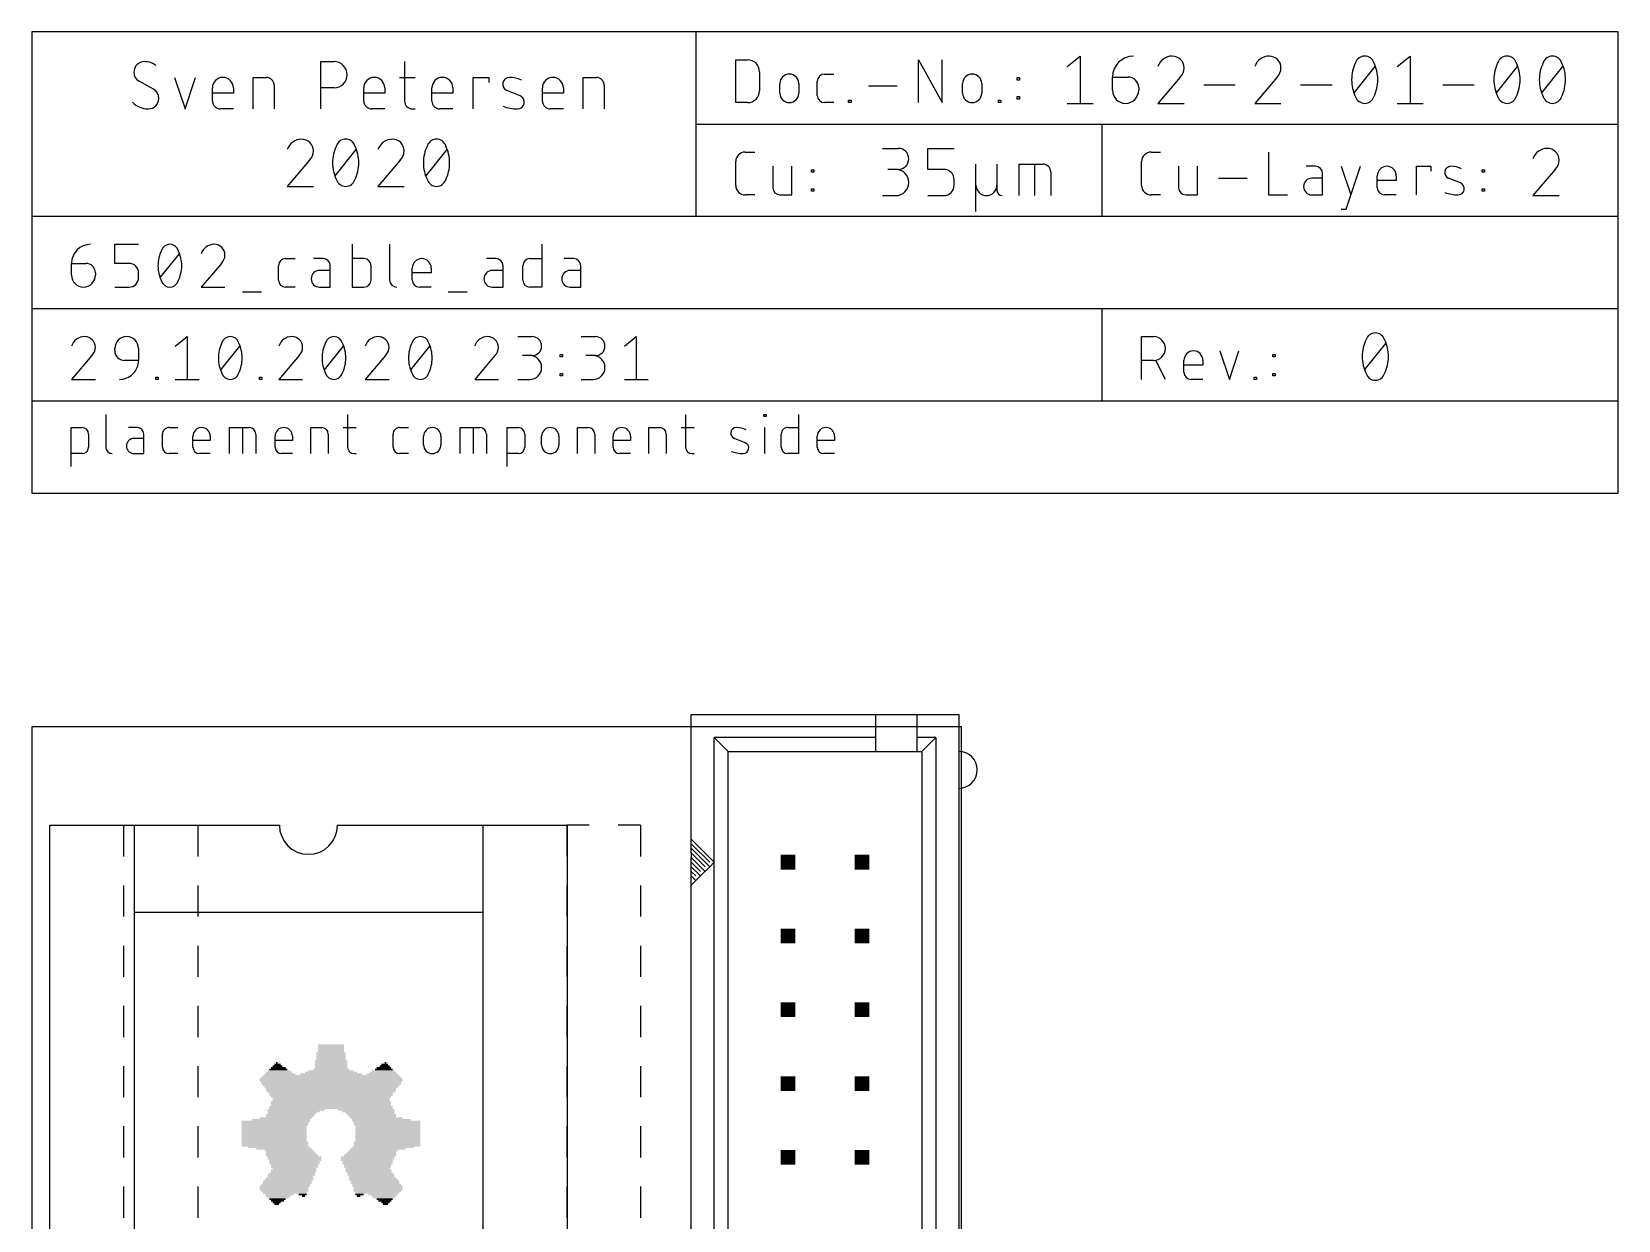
# Model space of a CAD drawing. Extents: x 0 to 54.6, y 0 to 81.9.
# Drawn here: x 0 to 54.6, y 41 to 81.9 of the extents above; entities that cross this region are included whole.
import ezdxf

# ---------------------------------------------------------------- set-up
doc = ezdxf.new("R2010")
doc.units = 0
for name, color, linetype in [('20', 30, 'CONTINUOUS'), ('21', 253, 'CONTINUOUS'), ('48', 213, 'CONTINUOUS')]:
    doc.layers.add(name, color=color, linetype=linetype)

# ---------------------------------------------------------------- blocks, each defined once
blk = doc.blocks.new('RECT')
blk.add_solid([(-0.5, -0.5), (0.5, -0.5), (-0.5, 0.5), (0.5, 0.5)])

msp = doc.modelspace()

# ---------------------------------------------------------------- linework, layer by layer
at = {"layer": '20'}
for p, q in [((0, 58), (0, 0)), ((32, 58), (0, 58)), ((32, 0), (32, 58))]:
    msp.add_line(p, q, dxfattribs=at)
at = {"layer": '21'}
for p, q in [((1.3589, 66.9502), (1.3589, 68.2964)), ((1.3589, 68.2964), (1.7328, 68.2964)), ((2.5485, 68.7451), (2.5485, 67.6233)), ((3.632, 68.2964), (3.3329, 68.2964)), ((4.725, 68.2964), (5.0241, 68.2964)), ((6.813, 67.3989), (6.813, 68.2964)), ((6.813, 68.2964), (7.4861, 68.2964)), ((7.2617, 67.3989), (7.2617, 68.2964)), ((9.609, 67.3989), (9.609, 68.2964)), ((9.609, 68.2964), (9.983, 68.2964)), ((10.7198, 68.2964), (11.1685, 68.2964)), ((10.8694, 68.7451), (10.8694, 67.6233)), ((12.6643, 68.2964), (12.9635, 68.2964)), ((14.7524, 67.3989), (14.7524, 68.2964)), ((14.7524, 68.2964), (15.4255, 68.2964)), ((15.2011, 67.3989), (15.2011, 68.2964)), ((16.3706, 66.9502), (16.3706, 68.2964)), ((16.3706, 68.2964), (16.7446, 68.2964)), ((18.7804, 67.3989), (18.7804, 68.2964)), ((18.7804, 68.2964), (19.1543, 68.2964)), ((21.2443, 67.3989), (21.2443, 68.2964)), ((21.2443, 68.2964), (21.6182, 68.2964)), ((22.355, 68.2964), (22.8038, 68.2964)), ((22.5046, 68.7451), (22.5046, 67.6233)), ((25.2019, 68.6703), (25.2019, 68.7451)), ((25.2019, 68.7451), (25.2767, 68.7451)), ((25.2767, 68.6703), (25.2019, 68.6703)), ((25.2393, 67.3989), (25.2393, 68.2964)), ((25.2767, 68.7451), (25.2767, 68.6703)), ((26.0229, 68.2964), (26.3968, 68.2964)), ((26.3968, 68.7451), (26.3968, 67.3989)), ((1.9572, 68.072), (1.9572, 67.6233)), ((3.8564, 67.9224), (3.5199, 67.9224)), ((3.8564, 67.3989), (3.8564, 68.072)), ((4.5006, 67.6233), (4.5006, 68.072)), ((5.5481, 67.6233), (5.5481, 67.9972)), ((6.1464, 67.8476), (5.5481, 67.8476)), ((6.1464, 67.9972), (6.1464, 67.8476)), ((7.7105, 68.072), (7.7105, 67.3989)), ((8.3771, 67.6233), (8.3771, 67.9972)), ((8.9754, 67.8476), (8.3771, 67.8476)), ((8.9754, 67.9972), (8.9754, 67.8476)), ((10.2074, 68.072), (10.2074, 67.3989)), ((12.44, 67.6233), (12.44, 68.072)), ((13.4875, 67.6981), (13.4875, 67.9972)), ((14.0858, 67.9972), (14.0858, 67.6981)), ((15.6498, 68.072), (15.6498, 67.3989)), ((16.969, 68.072), (16.969, 67.6233)), ((17.5484, 67.6981), (17.5484, 67.9972)), ((18.1467, 67.9972), (18.1467, 67.6981)), ((19.3787, 68.072), (19.3787, 67.3989)), ((20.0123, 67.6233), (20.0123, 67.9972)), ((20.6106, 67.8476), (20.0123, 67.8476)), ((20.6106, 67.9972), (20.6106, 67.8476)), ((21.8426, 68.072), (21.8426, 67.3989)), ((24.5594, 67.7728), (24.1854, 67.9224)), ((25.7985, 67.6233), (25.7985, 68.072)), ((27.0391, 67.6233), (27.0391, 67.9972)), ((27.6374, 67.8476), (27.0391, 67.8476)), ((27.6374, 67.9972), (27.6374, 67.8476)), ((1.7328, 67.3989), (1.3589, 67.3989)), ((3.5199, 67.3989), (3.8564, 67.3989)), ((5.0241, 67.3989), (4.725, 67.3989)), ((6.1464, 67.3989), (5.7725, 67.3989)), ((8.9754, 67.3989), (8.6014, 67.3989)), ((11.0937, 67.3989), (11.1685, 67.3989)), ((12.9635, 67.3989), (12.6643, 67.3989)), ((16.7446, 67.3989), (16.3706, 67.3989)), ((20.6106, 67.3989), (20.2367, 67.3989)), ((22.729, 67.3989), (22.8038, 67.3989)), ((26.3968, 67.3989), (26.0229, 67.3989)), ((27.6374, 67.3989), (27.2635, 67.3989)), ((22.7012, 54.1338), (22.7012, 58.42)), ((22.7012, 58.42), (29.0513, 58.42)), ((29.0513, 58.42), (30.48, 58.42)), ((29.0513, 57.6263), (29.0513, 58.42)), ((30.48, 58.42), (31.9088, 58.42)), ((30.48, 57.6263), (30.48, 58.42)), ((31.9088, 58.42), (31.9088, 0)), ((29.0513, 57.6263), (23.495, 57.6263)), ((23.495, 53.34), (23.495, 57.6263)), ((23.495, 57.6263), (23.9712, 57.15)), ((29.0513, 57.15), (29.0513, 57.6263)), ((30.48, 57.15), (30.48, 57.6263)), ((31.115, 57.6263), (30.48, 57.6263)), ((31.115, 57.6263), (30.6388, 57.15)), ((31.115, 57.6263), (31.115, 0.7937)), ((23.9712, 31.2738), (23.9712, 57.15)), ((23.9712, 57.15), (29.0513, 57.15)), ((29.0513, 57.15), (30.48, 57.15)), ((30.48, 57.15), (30.6388, 57.15)), ((30.6388, 57.15), (30.6388, 1.27)), ((0.625, 3.81), (0.625, 54.61)), ((0.625, 54.61), (3.525, 54.61)), ((3.165, 53.538), (3.165, 54.61)), ((3.175, 54.61), (3.945, 54.61)), ((3.525, 54.61), (8.525, 54.61)), ((3.525, 54.61), (3.525, 51.61)), ((4.945, 54.61), (5.715, 54.61)), ((5.715, 54.61), (5.715, 53.538)), ((10.525, 54.61), (15.525, 54.61)), ((15.525, 54.61), (18.425, 54.61)), ((15.525, 54.61), (15.525, 51.61)), ((19.185, 54.61), (18.415, 54.61)), ((18.415, 54.61), (18.415, 53.538)), ((18.425, 54.61), (18.425, 3.81)), ((20.955, 54.61), (20.185, 54.61)), ((20.955, 54.61), (20.955, 53.538)), ((22.7012, 53.975), (22.7012, 54.1338)), ((23.495, 53.34), (22.7012, 54.1338)), ((22.7012, 53.8163), (22.7012, 53.975)), ((23.3362, 53.34), (22.7012, 53.975)), ((22.7012, 53.6575), (22.7012, 53.8163)), ((22.7012, 53.8163), (23.3362, 53.1813)), ((23.1774, 53.1813), (22.7012, 53.6575)), ((22.7012, 53.6575), (22.7012, 53.4988)), ((22.7012, 53.34), (22.7012, 53.4988)), ((22.7012, 53.4988), (23.1775, 53.0225)), ((22.7012, 53.1813), (22.7012, 53.34)), ((22.7012, 53.34), (23.0187, 53.0225)), ((22.7012, 53.0225), (22.7012, 53.1813)), ((22.7012, 53.1813), (23.0187, 52.8638)), ((22.7012, 52.8638), (22.7012, 53.0225)), ((22.7012, 53.0225), (22.7013, 53.0225)), ((22.7013, 53.0225), (22.86, 52.8638)), ((23.3362, 53.1813), (23.0187, 52.8638)), ((23.1775, 53.1813), (23.1774, 53.1813)), ((23.4949, 53.34), (23.3362, 53.1813)), ((23.495, 53.34), (23.4949, 53.34)), ((23.495, 31.2738), (23.495, 53.34)), ((3.165, 51.466), (3.165, 52.538)), ((5.715, 52.538), (5.715, 51.466)), ((18.415, 52.538), (18.415, 51.466)), ((20.955, 52.538), (20.955, 51.466)), ((22.7012, 52.5463), (22.7012, 52.8638)), ((23.0187, 52.8638), (22.7012, 52.5463)), ((22.7012, 52.8638), (22.86, 52.705)), ((22.7012, 31.2738), (22.7012, 52.5463)), ((3.525, 51.61), (3.525, 38.31)), ((15.525, 51.61), (3.525, 51.61)), ((15.525, 51.61), (15.525, 38.31)), ((3.165, 49.394), (3.165, 50.466)), ((5.715, 50.466), (5.715, 49.394)), ((18.415, 50.466), (18.415, 49.394)), ((20.955, 50.466), (20.955, 49.394)), ((3.165, 47.322), (3.165, 48.394)), ((5.715, 48.394), (5.715, 47.322)), ((18.415, 48.394), (18.415, 47.322)), ((20.955, 48.394), (20.955, 47.322)), ((3.165, 45.25), (3.165, 46.322)), ((5.715, 46.322), (5.715, 45.25)), ((18.415, 46.322), (18.415, 45.25)), ((20.955, 46.322), (20.955, 45.25)), ((3.165, 43.178), (3.165, 44.25)), ((5.715, 44.25), (5.715, 43.178)), ((18.415, 44.25), (18.415, 43.178)), ((20.955, 44.25), (20.955, 43.178)), ((3.165, 41.106), (3.165, 42.178)), ((5.715, 42.178), (5.715, 41.106)), ((18.415, 42.178), (18.415, 41.106)), ((20.955, 42.178), (20.955, 41.106))]:
    msp.add_line(p, q, dxfattribs=at)
for centre, radius, start, end in [((1.7328, 68.072), 0.2244, 0, 90), ((3.632, 68.072), 0.2244, 0, 90), ((4.725, 68.072), 0.2244, 89.9992, 180), ((5.8473, 67.9972), 0.2992, 0, 180), ((7.4861, 68.072), 0.2244, 0, 90), ((8.6762, 67.9972), 0.2992, 0, 180), ((9.983, 68.072), 0.2244, 0, 90), ((12.6643, 68.072), 0.2244, 89.9992, 180), ((13.7866, 67.9972), 0.2992, 0, 180), ((15.4255, 68.072), 0.2244, 0, 90), ((16.7446, 68.072), 0.2244, 0, 90), ((17.8475, 67.9972), 0.2992, 0, 180), ((19.1543, 68.072), 0.2244, 0, 90), ((20.3115, 67.9972), 0.2992, 0, 180), ((21.6182, 68.072), 0.2244, 0, 90), ((24.2574, 68.1025), 0.1939, 89.181, 248.1986), ((24.2481, 67.4471), 0.8493, 65.7609, 89.181), ((26.0229, 68.072), 0.2244, 89.9992, 180), ((27.3382, 67.9972), 0.2992, 0, 180), ((3.5199, 67.6607), 0.2618, 90, 270), ((24.4874, 67.5928), 0.1939, 269.181, 68.1986), ((1.7328, 67.6233), 0.2244, 270.0008, 0), ((2.7729, 67.6233), 0.2244, 180, 270), ((4.725, 67.6233), 0.2244, 180, 270), ((5.7725, 67.6233), 0.2244, 180, 270), ((8.6014, 67.6233), 0.2244, 180, 270), ((11.0937, 67.6233), 0.2244, 180, 270), ((12.6643, 67.6233), 0.2244, 180, 270), ((13.7866, 67.6981), 0.2992, 180, 0), ((16.7446, 67.6233), 0.2244, 270.0008, 0), ((17.8475, 67.6981), 0.2992, 180, 0), ((20.2367, 67.6233), 0.2244, 180, 270), ((22.729, 67.6233), 0.2244, 180, 270), ((24.5027, 68.6672), 1.2684, 250.2096, 269.181), ((26.0229, 67.6233), 0.2244, 180, 270), ((27.2635, 67.6233), 0.2244, 180, 270), ((31.9088, 56.515), 0.635, 270, 90), ((9.525, 54.61), 1, 180, 0)]:
    msp.add_arc(centre, radius, start, end, dxfattribs=at)
at = {"layer": '48'}
for p, q in [((22.86, 81.915), (0, 81.915)), ((0, 81.915), (0, 75.565)), ((54.61, 81.915), (22.86, 81.915)), ((22.86, 81.915), (22.86, 78.74)), ((54.61, 78.74), (54.61, 81.915)), ((9.953, 79.2607), (9.953, 80.8863)), ((9.953, 80.8863), (10.4045, 80.8863)), ((12.8346, 80.8863), (12.8346, 79.5316)), ((24.2316, 79.4766), (24.2316, 80.9498)), ((24.2316, 80.9498), (24.6408, 80.9498)), ((30.5248, 79.4766), (30.5248, 80.9498)), ((30.5248, 80.9498), (31.3432, 79.4766)), ((31.3432, 79.4766), (31.3432, 80.9498)), ((35.6362, 80.7156), (36.0878, 81.0768)), ((36.0878, 81.0768), (36.0878, 79.4512)), ((46.9949, 80.7156), (47.4464, 81.0768)), ((47.4464, 81.0768), (47.4464, 79.4512)), ((4.916, 80.3444), (5.2772, 79.2607)), ((5.2772, 79.2607), (5.6385, 80.3444)), ((7.6254, 79.2607), (7.6254, 80.3444)), ((7.6254, 80.3444), (8.0769, 80.3444)), ((12.654, 80.3444), (13.1958, 80.3444)), ((15.189, 79.2607), (15.189, 80.3444)), ((15.189, 80.3444), (15.7308, 80.3444)), ((15.7308, 80.3444), (15.7308, 80.1638)), ((18.9841, 79.2607), (18.9841, 80.3444)), ((18.9841, 80.3444), (19.4356, 80.3444)), ((25.05, 80.5406), (25.05, 79.8858)), ((27.2865, 80.4587), (27.6139, 80.4587)), ((33.9158, 80.2541), (33.9158, 80.336)), ((33.9158, 80.336), (33.9976, 80.336)), ((33.9976, 80.336), (33.9976, 80.2541)), ((37.1993, 80.3543), (37.7412, 80.3543)), ((37.1993, 79.9028), (37.1993, 80.3543)), ((39.5301, 80.3543), (38.7624, 79.4512)), ((42.8647, 80.3543), (42.0971, 79.4512)), ((45.5221, 79.8124), (46.2446, 80.7156)), ((50.4199, 79.8124), (51.1423, 80.7156)), ((51.983, 79.8124), (52.7055, 80.7156)), ((4.1934, 79.938), (3.6967, 80.209)), ((6.2186, 79.5316), (6.2186, 79.9832)), ((6.9411, 79.8026), (6.2186, 79.8026)), ((6.9411, 79.9832), (6.9411, 79.8026)), ((8.3479, 80.0735), (8.3479, 79.2607)), ((10.4045, 79.9832), (9.953, 79.9832)), ((11.429, 79.5316), (11.429, 79.9832)), ((12.1515, 79.8026), (11.429, 79.8026)), ((12.1515, 79.9832), (12.1515, 79.8026)), ((13.7737, 79.5316), (13.7737, 79.9832)), ((14.4961, 79.8026), (13.7737, 79.8026)), ((14.4961, 79.9832), (14.4961, 79.8026)), ((16.8096, 79.7123), (16.358, 79.8929)), ((17.5773, 79.5316), (17.5773, 79.9832)), ((18.2997, 79.8026), (17.5773, 79.8026)), ((18.2997, 79.9832), (18.2997, 79.8026)), ((19.7066, 80.0735), (19.7066, 79.2607)), ((25.7505, 79.804), (25.7505, 80.1314)), ((26.4052, 80.1314), (26.4052, 79.804)), ((27.041, 79.7221), (27.041, 80.2132)), ((28.8077, 80.0495), (29.7898, 80.0495)), ((32.0436, 79.804), (32.0436, 80.1314)), ((32.6984, 80.1314), (32.6984, 79.804)), ((33.9976, 80.2541), (33.9158, 80.2541)), ((38.1024, 79.9931), (38.1024, 79.9028)), ((40.3395, 80.0834), (41.4232, 80.0834)), ((43.6741, 80.0834), (44.7579, 80.0834)), ((48.5719, 80.0834), (49.6556, 80.0834)), ((6.9411, 79.2607), (6.4895, 79.2607)), ((12.1515, 79.2607), (11.6999, 79.2607)), ((13.1055, 79.2607), (13.1958, 79.2607)), ((14.4961, 79.2607), (14.0446, 79.2607)), ((18.2997, 79.2607), (17.8482, 79.2607)), ((24.6408, 79.4766), (24.2316, 79.4766)), ((27.6139, 79.4766), (27.2865, 79.4766)), ((28.1181, 79.4766), (28.1181, 79.5584)), ((28.1181, 79.5584), (28.2, 79.5584)), ((28.2, 79.4766), (28.1181, 79.4766)), ((28.2, 79.5584), (28.2, 79.4766)), ((33.2716, 79.4766), (33.2716, 79.5584)), ((33.2716, 79.5584), (33.3534, 79.5584)), ((33.3534, 79.4766), (33.2716, 79.4766)), ((33.3534, 79.5584), (33.3534, 79.4766)), ((33.9158, 79.5994), (33.9158, 79.6812)), ((33.9158, 79.6812), (33.9976, 79.6812)), ((33.9976, 79.5994), (33.9158, 79.5994)), ((33.9976, 79.6812), (33.9976, 79.5994)), ((35.6362, 79.4512), (36.5393, 79.4512)), ((38.7624, 79.4512), (39.6656, 79.4512)), ((42.0971, 79.4512), (43.0002, 79.4512)), ((46.9949, 79.4512), (47.898, 79.4512)), ((22.86, 78.74), (22.86, 75.565)), ((22.86, 78.74), (36.83, 78.74)), ((36.83, 78.74), (54.61, 78.74)), ((36.83, 78.74), (36.83, 75.565)), ((54.61, 75.565), (54.61, 78.74)), ((10.4459, 76.9549), (11.1684, 77.8581)), ((13.5722, 76.9549), (14.2947, 77.8581)), ((24.559, 77.7748), (24.8864, 77.7748)), ((29.2862, 77.9018), (29.8281, 77.9018)), ((30.8493, 77.1793), (30.8493, 77.9018)), ((30.8493, 77.9018), (31.7524, 77.9018)), ((38.529, 77.7748), (38.8564, 77.7748)), ((42.5708, 77.7748), (42.5708, 76.3016)), ((9.5602, 77.4968), (8.7925, 76.5937)), ((12.6864, 77.4968), (11.9188, 76.5937)), ((24.2316, 76.629), (24.2316, 77.4474)), ((25.5077, 77.2837), (25.5077, 76.5471)), ((26.1624, 76.3016), (26.1624, 77.2837)), ((26.8347, 77.0791), (26.8347, 77.161)), ((26.8347, 77.161), (26.9166, 77.161)), ((26.9166, 77.0791), (26.8347, 77.0791)), ((26.9166, 77.161), (26.9166, 77.0791)), ((29.8281, 77.1793), (29.4668, 77.1793)), ((31.3912, 77.1793), (30.8493, 77.1793)), ((32.5019, 75.7343), (32.5019, 77.3599)), ((33.2243, 77.3599), (33.2243, 76.6374)), ((33.9895, 76.2762), (33.9895, 77.3599)), ((33.9895, 77.3599), (34.8023, 77.3599)), ((34.5313, 76.2762), (34.5313, 77.3599)), ((35.0732, 77.089), (35.0732, 76.2762)), ((38.2016, 76.629), (38.2016, 77.4474)), ((39.4777, 77.2837), (39.4777, 76.5471)), ((40.1324, 76.3016), (40.1324, 77.2837)), ((44.1889, 77.2837), (43.8615, 77.2837)), ((44.4344, 76.3016), (44.4344, 77.0382)), ((45.0771, 77.2837), (45.4045, 76.3016)), ((45.2408, 75.8105), (45.7319, 77.2837)), ((47.6643, 76.3016), (47.6643, 77.2837)), ((47.6643, 77.2837), (48.1553, 77.2837)), ((48.1553, 77.2837), (48.1553, 77.12)), ((49.9224, 77.0791), (49.9224, 77.161)), ((49.9224, 77.161), (50.0043, 77.161)), ((50.0043, 77.0791), (49.9224, 77.0791)), ((50.0043, 77.161), (50.0043, 77.0791)), ((52.4376, 77.1793), (51.67, 76.2762)), ((8.7925, 76.5937), (9.6956, 76.5937)), ((11.9188, 76.5937), (12.8219, 76.5937)), ((26.8347, 76.4244), (26.8347, 76.5062)), ((26.8347, 76.5062), (26.9166, 76.5062)), ((26.9166, 76.5062), (26.9166, 76.4244)), ((31.7524, 76.6374), (31.7524, 76.8181)), ((33.2243, 76.6374), (33.2243, 76.4568)), ((40.8501, 76.8745), (41.8322, 76.8745)), ((44.4344, 76.8745), (44.0661, 76.8745)), ((46.3159, 76.5471), (46.3159, 76.9564)), ((46.9707, 76.7927), (46.3159, 76.7927)), ((46.9707, 76.9564), (46.9707, 76.7927)), ((49.1769, 76.7108), (48.7677, 76.8745)), ((49.9224, 76.4244), (49.9224, 76.5062)), ((49.9224, 76.5062), (50.0043, 76.5062)), ((50.0043, 76.5062), (50.0043, 76.4244)), ((24.8864, 76.3016), (24.559, 76.3016)), ((25.7532, 76.3016), (26.1624, 76.3016)), ((26.9166, 76.4244), (26.8347, 76.4244)), ((29.2862, 76.2762), (29.7378, 76.2762)), ((30.8493, 76.2762), (31.3912, 76.2762)), ((38.8564, 76.3016), (38.529, 76.3016)), ((39.7232, 76.3016), (40.1324, 76.3016)), ((42.5708, 76.3016), (43.2256, 76.3016)), ((44.0661, 76.3016), (44.4344, 76.3016)), ((46.9707, 76.3016), (46.5615, 76.3016)), ((50.0043, 76.4244), (49.9224, 76.4244)), ((51.67, 76.2762), (52.5731, 76.2762)), ((0, 75.565), (0, 72.39)), ((0, 75.565), (22.86, 75.565)), ((22.86, 75.565), (36.83, 75.565)), ((36.83, 75.565), (54.61, 75.565)), ((45.0771, 75.8105), (45.2408, 75.8105)), ((54.61, 72.39), (54.61, 75.565)), ((2.8582, 73.945), (2.8582, 74.5998)), ((2.8582, 74.5998), (3.6766, 74.5998)), ((4.4266, 73.454), (5.0814, 74.2724)), ((11.0262, 74.5998), (11.0262, 73.1266)), ((12.3197, 74.5998), (12.3197, 73.3721)), ((17.5595, 74.5998), (17.5595, 73.1266)), ((1.3716, 73.945), (1.8627, 73.945)), ((1.3716, 73.5358), (1.3716, 73.945)), ((3.3492, 73.945), (2.8582, 73.945)), ((6.527, 73.945), (5.8313, 73.1266)), ((8.492, 73.3721), (8.492, 73.8632)), ((8.7376, 74.1087), (9.0649, 74.1087)), ((10.0298, 74.1087), (9.7024, 74.1087)), ((10.2753, 73.1266), (10.2753, 73.8632)), ((11.4354, 74.1087), (11.0262, 74.1087)), ((11.6809, 73.3721), (11.6809, 73.8632)), ((13.0983, 73.3721), (13.0983, 73.7814)), ((13.7531, 73.7814), (13.7531, 73.6177)), ((15.9761, 74.1087), (15.6487, 74.1087)), ((16.2216, 73.1266), (16.2216, 73.8632)), ((16.9048, 73.3721), (16.9048, 73.8632)), ((17.1503, 74.1087), (17.5595, 74.1087)), ((18.6519, 74.1087), (18.3246, 74.1087)), ((18.8975, 73.1266), (18.8975, 73.8632)), ((2.19, 73.6177), (2.19, 73.5358)), ((3.6766, 73.454), (3.6766, 73.6177)), ((10.2753, 73.6995), (9.907, 73.6995)), ((13.7531, 73.6177), (13.0983, 73.6177)), ((16.2216, 73.6995), (15.8533, 73.6995)), ((18.8975, 73.6995), (18.5292, 73.6995)), ((2.8582, 73.1266), (3.3492, 73.1266)), ((5.8313, 73.1266), (6.6498, 73.1266)), ((7.2511, 72.9629), (7.9058, 72.9629)), ((9.0649, 73.1266), (8.7376, 73.1266)), ((9.907, 73.1266), (10.2753, 73.1266)), ((11.0262, 73.1266), (11.4354, 73.1266)), ((13.7531, 73.1266), (13.3438, 73.1266)), ((14.3371, 72.9629), (14.9919, 72.9629)), ((15.8533, 73.1266), (16.2216, 73.1266)), ((17.5595, 73.1266), (17.1503, 73.1266)), ((18.5292, 73.1266), (18.8975, 73.1266)), ((0, 72.39), (0, 69.215)), ((0, 72.39), (36.83, 72.39)), ((36.83, 72.39), (54.61, 72.39)), ((36.83, 72.39), (36.83, 69.215)), ((54.61, 69.215), (54.61, 72.39)), ((2.8582, 70.9337), (2.8582, 71.0156)), ((3.6766, 71.0156), (3.6766, 70.6064)), ((4.9394, 71.0974), (5.3486, 71.4248)), ((5.3486, 71.4248), (5.3486, 69.9516)), ((6.5078, 70.279), (7.1626, 71.0974)), ((10.0756, 70.279), (10.7303, 71.0974)), ((13.0487, 70.279), (13.7035, 71.0974)), ((16.7329, 71.4248), (17.2239, 71.4248)), ((18.9132, 71.4248), (19.4042, 71.4248)), ((20.3997, 71.0974), (20.809, 71.4248)), ((20.809, 71.4248), (20.809, 69.9516)), ((38.2016, 69.9516), (38.2016, 71.4248)), ((38.2016, 71.4248), (38.6108, 71.4248)), ((45.8865, 70.2874), (46.609, 71.1906)), ((2.0673, 70.77), (1.3716, 69.9516)), ((3.6766, 70.6064), (3.1856, 70.6064)), ((9.2028, 70.77), (8.5072, 69.9516)), ((12.176, 70.77), (11.4803, 69.9516)), ((15.942, 70.77), (15.2463, 69.9516)), ((17.2239, 70.77), (16.8966, 70.77)), ((18.1913, 70.7291), (18.1913, 70.811)), ((18.1913, 70.811), (18.2732, 70.811)), ((18.2732, 70.7291), (18.1913, 70.7291)), ((18.2732, 70.811), (18.2732, 70.7291)), ((19.4042, 70.77), (19.0769, 70.77)), ((38.6108, 70.6064), (38.2016, 70.6064)), ((39.02, 69.9516), (38.6927, 70.6064)), ((39.6596, 70.1971), (39.6596, 70.6064)), ((40.3143, 70.6064), (40.3143, 70.4427)), ((40.8984, 70.9337), (41.2258, 69.9516)), ((41.2258, 69.9516), (41.5532, 70.9337)), ((42.721, 70.7291), (42.721, 70.811)), ((42.721, 70.811), (42.8028, 70.811)), ((42.8028, 70.7291), (42.721, 70.7291)), ((42.8028, 70.811), (42.8028, 70.7291)), ((1.3716, 69.9516), (2.19, 69.9516)), ((4.2671, 69.9516), (4.2671, 70.0334)), ((4.2671, 70.0334), (4.3489, 70.0334)), ((4.3489, 69.9516), (4.2671, 69.9516)), ((4.3489, 70.0334), (4.3489, 69.9516)), ((4.9394, 69.9516), (5.7578, 69.9516)), ((7.8349, 69.9516), (7.8349, 70.0334)), ((7.8349, 70.0334), (7.9167, 70.0334)), ((7.9167, 69.9516), (7.8349, 69.9516)), ((7.9167, 70.0334), (7.9167, 69.9516)), ((8.5072, 69.9516), (9.3256, 69.9516)), ((11.4803, 69.9516), (12.2987, 69.9516)), ((15.2463, 69.9516), (16.0647, 69.9516)), ((16.7329, 69.9516), (17.1421, 69.9516)), ((18.1913, 70.0744), (18.1913, 70.1562)), ((18.1913, 70.1562), (18.2732, 70.1562)), ((18.2732, 70.0744), (18.1913, 70.0744)), ((18.2732, 70.1562), (18.2732, 70.0744)), ((18.9132, 69.9516), (19.3224, 69.9516)), ((20.3997, 69.9516), (21.2182, 69.9516)), ((40.3143, 70.4427), (39.6596, 70.4427)), ((40.3143, 69.9516), (39.9051, 69.9516)), ((42.0768, 69.9516), (42.0768, 70.0334)), ((42.0768, 70.0334), (42.1586, 70.0334)), ((42.1586, 69.9516), (42.0768, 69.9516)), ((42.1586, 70.0334), (42.1586, 69.9516)), ((42.721, 70.0744), (42.721, 70.1562)), ((42.721, 70.1562), (42.8028, 70.1562)), ((42.8028, 70.0744), (42.721, 70.0744)), ((42.8028, 70.1562), (42.8028, 70.0744)), ((0, 69.215), (0, 66.04)), ((0, 69.215), (36.83, 69.215)), ((36.83, 69.215), (54.61, 69.215)), ((54.61, 66.04), (54.61, 69.215)), ((0, 66.04), (54.61, 66.04))]:
    msp.add_line(p, q, dxfattribs=at)
for centre, radius, start, end in [((3.8774, 80.5251), 0.3612, 89.9995, 180), ((3.8773, 80.209), 0.6773, 53.1301, 89.9995), ((10.4045, 80.4347), 0.4516, 270, 90), ((24.6408, 80.5406), 0.4092, 359.9996, 90), ((37.9218, 80.3543), 0.7225, 90.0002, 180), ((39.2592, 80.5547), 0.5221, 90.0001, 162.0549), ((39.2592, 80.6704), 0.4064, 0, 90), ((42.5938, 80.5547), 0.5221, 90.0001, 162.0549), ((42.5938, 80.6704), 0.4064, 0, 90), ((46.7714, 80.264), 1.3396, 154.0109, 180.0001), ((45.8833, 80.7426), 0.3342, 90.0001, 161.0756), ((45.8833, 80.7426), 0.3342, 18.9248, 90), ((44.9953, 80.264), 1.3396, 360, 25.9891), ((51.6692, 80.264), 1.3396, 154.0109, 180.0001), ((50.7811, 80.7426), 0.3342, 90.0001, 161.0756), ((50.7811, 80.7426), 0.3342, 18.9248, 90), ((49.893, 80.264), 1.3396, 360, 25.9891), ((53.2323, 80.264), 1.3396, 154.0109, 180.0001), ((52.3442, 80.7426), 0.3342, 90.0001, 161.0756), ((52.3442, 80.7426), 0.3342, 18.9248, 90), ((51.4562, 80.264), 1.3396, 360, 25.9891), ((3.883, 80.5251), 0.3669, 179.9998, 239.49), ((6.5798, 79.9832), 0.3612, 0, 180), ((8.0769, 80.0735), 0.2709, 0.0007, 90), ((11.7902, 79.9832), 0.3612, 0, 180), ((14.1349, 79.9832), 0.3612, 0, 180), ((16.445, 80.1103), 0.2342, 89.1818, 248.1988), ((16.4337, 79.319), 1.0256, 65.7611, 89.1818), ((17.9385, 79.9832), 0.3612, 0, 180), ((19.4356, 80.0735), 0.2709, 0.0007, 90), ((26.0778, 80.1314), 0.3274, 0, 180), ((27.2865, 80.2132), 0.2455, 90, 180), ((32.371, 80.1314), 0.3274, 0, 180), ((37.7412, 79.9931), 0.3612, 0, 90), ((39.229, 80.6704), 0.4365, 313.6036, 359.9997), ((42.5637, 80.6704), 0.4365, 313.6036, 359.9997), ((4.0072, 79.6219), 0.3669, 0, 59.4898), ((24.6408, 79.8858), 0.4092, 270.0004, 360), ((26.0778, 79.804), 0.3274, 180, 0), ((32.371, 79.804), 0.3274, 180, 0), ((37.6509, 79.9028), 0.4516, 180, 0), ((46.7714, 80.264), 1.3396, 180, 205.9889), ((44.9952, 80.264), 1.3396, 334.0111, 360), ((51.6692, 80.264), 1.3396, 180, 205.9889), ((49.893, 80.264), 1.3396, 334.0111, 360), ((53.2323, 80.264), 1.3396, 180, 205.9889), ((51.4561, 80.264), 1.3396, 334.0111, 360), ((4.0128, 80.0238), 0.7631, 224.7608, 269.9999), ((4.0128, 79.6219), 0.3612, 270, 0), ((6.4895, 79.5316), 0.2709, 180, 270), ((11.6999, 79.5316), 0.2709, 180, 270), ((13.1055, 79.5316), 0.2709, 180, 270), ((14.0446, 79.5316), 0.2709, 180, 270), ((16.7411, 80.7921), 1.5316, 250.2089, 269.1818), ((16.7226, 79.4948), 0.2342, 269.1818, 68.1988), ((17.8482, 79.5316), 0.2709, 180, 270), ((27.2865, 79.7221), 0.2455, 180, 270), ((45.8833, 79.7854), 0.3342, 198.925, 270), ((45.8833, 79.7854), 0.3342, 269.9999, 341.0745), ((50.7811, 79.7854), 0.3342, 198.925, 270), ((50.7811, 79.7854), 0.3342, 269.9999, 341.0745), ((52.3442, 79.7854), 0.3342, 198.925, 270), ((52.3442, 79.7854), 0.3342, 269.9999, 341.0745), ((9.2892, 77.6972), 0.5221, 90.0001, 162.0549), ((9.2892, 77.8129), 0.4064, 0, 90), ((10.8072, 77.8852), 0.3342, 90.0001, 161.0756), ((10.8072, 77.8851), 0.3342, 18.9248, 90), ((12.4155, 77.6972), 0.5221, 90.0001, 162.0549), ((12.4155, 77.8129), 0.4064, 0, 90), ((13.9334, 77.8852), 0.3342, 90.0001, 161.0756), ((13.9334, 77.8851), 0.3342, 18.9248, 90), ((9.2591, 77.8129), 0.4365, 313.6036, 359.9997), ((11.6952, 77.4065), 1.3396, 154.0109, 180.0001), ((9.9191, 77.4065), 1.3396, 360, 25.9891), ((12.3854, 77.8129), 0.4365, 313.6036, 359.9997), ((14.8215, 77.4065), 1.3396, 154.0109, 180.0001), ((13.0454, 77.4065), 1.3396, 360, 25.9891), ((24.559, 77.4474), 0.3274, 90.0005, 180), ((29.8281, 77.5406), 0.3612, 270, 90), ((38.529, 77.4474), 0.3274, 90.0005, 180), ((52.1667, 77.3797), 0.5221, 90.0001, 162.0549), ((52.1667, 77.4954), 0.4064, 0, 90), ((11.6953, 77.4065), 1.3396, 180, 205.9889), ((9.9191, 77.4065), 1.3396, 334.0111, 360), ((14.8215, 77.4065), 1.3396, 180, 205.9889), ((13.0454, 77.4065), 1.3396, 334.0111, 360), ((29.7378, 76.7278), 0.4516, 270, 90), ((31.3912, 76.8181), 0.3612, 0, 90), ((34.8023, 77.089), 0.2709, 0, 90), ((44.1889, 77.0382), 0.2455, 0, 90), ((46.6433, 76.9564), 0.3274, 0, 180), ((48.8465, 77.0715), 0.2122, 89.1816, 248.1986), ((48.8362, 76.3544), 0.9294, 65.761, 89.1816), ((52.1365, 77.4954), 0.4365, 313.6036, 359.9997), ((10.8072, 76.9279), 0.3342, 198.925, 270), ((10.8072, 76.9279), 0.3342, 269.9999, 341.0745), ((13.9334, 76.9279), 0.3342, 198.925, 270), ((13.9334, 76.9279), 0.3342, 269.9999, 341.0745), ((24.559, 76.629), 0.3274, 180, 270), ((25.7532, 76.5471), 0.2455, 180, 270), ((31.3912, 76.6374), 0.3612, 270, 0), ((32.8631, 76.6374), 0.3612, 180, 0), ((33.405, 76.4568), 0.1806, 180, 270), ((38.529, 76.629), 0.3274, 180, 270), ((39.7232, 76.5471), 0.2455, 180, 270), ((44.0661, 76.5881), 0.2865, 90, 270), ((46.5615, 76.5471), 0.2455, 180, 270), ((49.0981, 76.5138), 0.2122, 269.1816, 68.1989), ((49.1149, 77.6895), 1.388, 250.2089, 269.1815), ((2.0264, 73.945), 0.6548, 90.0003, 180), ((5.5588, 73.8632), 1.214, 154.0109, 180), ((4.754, 74.297), 0.3028, 90, 161.0756), ((4.754, 74.297), 0.3028, 18.9237, 90.0001), ((3.9492, 73.8632), 1.214, 360, 25.9897), ((6.2815, 74.1266), 0.4732, 90, 162.0549), ((6.2815, 74.2315), 0.3683, 0, 90), ((1.8627, 73.6177), 0.3274, 0, 90), ((3.3492, 73.6177), 0.3274, 0, 90), ((5.5588, 73.8632), 1.214, 180, 205.9889), ((3.9492, 73.8632), 1.214, 334.0105, 359.9999), ((6.2542, 74.2315), 0.3956, 313.6022, 0), ((8.7376, 73.8632), 0.2455, 90, 180), ((10.0298, 73.8632), 0.2455, 0, 90), ((11.4354, 73.8632), 0.2455, 0, 90), ((13.4257, 73.7814), 0.3274, 0, 180), ((15.9761, 73.8632), 0.2455, 0, 90), ((17.1503, 73.8632), 0.2455, 90, 180), ((18.6519, 73.8632), 0.2455, 0, 90), ((1.7808, 73.5358), 0.4092, 180, 0), ((3.3492, 73.454), 0.3274, 270, 359.9995), ((4.754, 73.4294), 0.3028, 198.9251, 270.0001), ((4.754, 73.4294), 0.3028, 270, 341.0759), ((8.7376, 73.3721), 0.2455, 180, 270), ((9.907, 73.4131), 0.2865, 90, 270), ((11.4354, 73.3721), 0.2455, 270, 0), ((12.5652, 73.3721), 0.2455, 180, 270), ((13.3438, 73.3721), 0.2455, 180, 270), ((15.8533, 73.4131), 0.2865, 90, 270), ((17.1503, 73.3721), 0.2455, 180, 270), ((18.5292, 73.4131), 0.2865, 90, 270), ((46.2478, 71.2177), 0.3342, 90.0001, 161.0756), ((46.2478, 71.2176), 0.3342, 18.9248, 90), ((1.8217, 70.9516), 0.4732, 90, 162.0549), ((1.8217, 71.0565), 0.3683, 0, 90), ((1.7945, 71.0565), 0.3956, 313.6022, 0), ((3.2674, 71.0156), 0.4092, 0, 180), ((7.64, 70.6882), 1.214, 154.0109, 180), ((6.8352, 71.122), 0.3028, 90, 161.0756), ((6.8352, 71.122), 0.3028, 18.9237, 90.0001), ((6.0304, 70.6882), 1.214, 360, 25.9897), ((8.9573, 70.9516), 0.4732, 90, 162.0549), ((8.9573, 71.0565), 0.3683, 0, 90), ((8.93, 71.0565), 0.3956, 313.6022, 0), ((11.2078, 70.6882), 1.214, 154.0109, 180), ((10.4029, 71.122), 0.3028, 90, 161.0756), ((10.4029, 71.122), 0.3028, 18.9237, 90.0001), ((9.5982, 70.6882), 1.214, 360, 25.9897), ((11.9304, 70.9516), 0.4732, 90, 162.0549), ((11.9304, 71.0565), 0.3683, 0, 90), ((11.9032, 71.0565), 0.3956, 313.6022, 0), ((14.1809, 70.6882), 1.214, 154.0109, 180), ((13.3761, 71.122), 0.3028, 90, 161.0756), ((13.3761, 71.122), 0.3028, 18.9237, 90.0001), ((12.5713, 70.6882), 1.214, 360, 25.9897), ((15.6964, 70.9516), 0.4732, 90, 162.0549), ((15.6964, 71.0565), 0.3683, 0, 90), ((15.6692, 71.0565), 0.3956, 313.6022, 0), ((17.2239, 71.0974), 0.3274, 270, 90), ((19.4042, 71.0974), 0.3274, 270, 90), ((38.6108, 71.0156), 0.4092, 270, 90), ((47.1358, 70.739), 1.3396, 154.0109, 180.0001), ((45.3597, 70.739), 1.3396, 360, 25.9891), ((3.1856, 70.9337), 0.3274, 179.9995, 270), ((3.0219, 70.6064), 0.6548, 269.9997, 360), ((7.64, 70.6882), 1.214, 180, 205.9889), ((6.0304, 70.6882), 1.214, 334.0105, 359.9999), ((11.2078, 70.6882), 1.214, 180, 205.9889), ((9.5981, 70.6882), 1.214, 334.0105, 359.9999), ((14.1809, 70.6882), 1.214, 180, 205.9889), ((12.5713, 70.6882), 1.214, 334.0105, 359.9999), ((17.1421, 70.3608), 0.4092, 270, 90), ((19.3224, 70.3608), 0.4092, 270, 90), ((39.987, 70.6064), 0.3274, 0, 180), ((47.1358, 70.739), 1.3396, 180, 205.9889), ((45.3597, 70.739), 1.3396, 334.0111, 360), ((6.8352, 70.2544), 0.3028, 198.9251, 270.0001), ((6.8352, 70.2544), 0.3028, 270, 341.0759), ((10.4029, 70.2544), 0.3028, 198.9251, 270.0001), ((10.4029, 70.2544), 0.3028, 270, 341.0759), ((13.3761, 70.2544), 0.3028, 198.9251, 270.0001), ((13.3761, 70.2544), 0.3028, 270, 341.0759), ((39.9051, 70.1971), 0.2455, 180, 270), ((46.2478, 70.2604), 0.3342, 198.925, 270), ((46.2478, 70.2604), 0.3342, 269.9999, 341.0745)]:
    msp.add_arc(centre, radius, start, end, dxfattribs=at)

# ---------------------------------------------------------------- block references
at = {"layer": '21', "xscale": 0.508, "yscale": 0.508, "rotation": 270}
for p in [(26.035, 53.34), (28.575, 53.34), (26.035, 50.8), (28.575, 50.8), (26.035, 48.26), (28.575, 48.26), (26.035, 45.72), (28.575, 45.72), (26.035, 43.18), (28.575, 43.18)]:
    msp.add_blockref('RECT', p, dxfattribs=at)
at = {"layer": '21', "yscale": 0.0559}
for p, xscale in [((10.3045, 47.0477), 0.8941), ((10.3045, 46.9919), 0.8941), ((8.4326, 46.4331), 0.0559), ((10.3045, 46.4889), 1.1176), ((10.3045, 46.4331), 1.1176), ((10.3045, 46.7683), 1.0058), ((10.3045, 46.7125), 1.0058), ((10.3045, 46.6566), 1.0058), ((10.3045, 46.6007), 1.0058), ((10.3045, 46.5448), 1.0058), ((10.3045, 46.936), 0.8941), ((10.3045, 46.8801), 0.8941), ((10.3045, 46.8242), 0.8941), ((12.1765, 46.4331), 0.0559), ((10.3045, 45.8743), 4.9174), ((10.3045, 45.9301), 4.8057), ((10.3045, 45.986), 4.6939), ((8.5443, 46.0419), 1.0617), ((8.5164, 46.0978), 0.8941), ((8.5164, 46.1537), 0.7823), ((8.4884, 46.2095), 0.6147), ((8.4884, 46.2654), 0.5029), ((8.4605, 46.3213), 0.3353), ((8.4605, 46.3772), 0.2235), ((10.3045, 46.0419), 2.1234), ((10.3045, 46.0978), 1.7882), ((10.3045, 46.1537), 1.5646), ((10.3045, 46.2095), 1.2294), ((10.3045, 46.3772), 1.1176), ((10.3045, 46.3213), 1.1176), ((10.3045, 46.2654), 1.1176), ((12.0648, 46.0419), 1.0617), ((12.0927, 46.0978), 0.8941), ((12.0927, 46.1537), 0.7823), ((12.1206, 46.2095), 0.6147), ((12.1206, 46.2654), 0.5029), ((12.1486, 46.3213), 0.3353), ((12.1486, 46.3772), 0.2235), ((10.3045, 45.8184), 4.9174), ((10.3045, 45.7625), 4.8057), ((10.3045, 45.7066), 4.8057), ((10.3045, 45.6507), 4.6939), ((10.3045, 45.5949), 4.5822), ((10.3045, 45.539), 4.4704), ((10.3045, 45.4831), 4.4704), ((10.3045, 45.4272), 4.3586), ((10.3045, 45.3713), 4.2469), ((10.3045, 45.3155), 4.2469), ((9.1031, 44.8125), 1.9558), ((9.0193, 44.7567), 1.7882), ((10.3045, 44.9243), 4.2469), ((10.3045, 44.8684), 4.2469), ((10.3045, 45.2596), 4.1351), ((10.3045, 45.0919), 4.1351), ((10.3045, 45.0361), 4.1351), ((10.3045, 44.9802), 4.1351), ((10.3045, 45.2037), 4.0234), ((10.3045, 45.1478), 4.0234), ((11.506, 44.8125), 1.9558), ((11.5898, 44.7567), 1.7882), ((8.4046, 44.4214), 2.347), ((8.3767, 44.3655), 2.2911), ((8.3767, 44.3096), 2.2911), ((8.3487, 44.2537), 2.2352), ((8.5723, 44.4773), 2.0117), ((8.7399, 44.5331), 1.7882), ((8.9075, 44.6449), 1.6764), ((8.8796, 44.589), 1.6205), ((8.9634, 44.7008), 1.6764), ((11.6457, 44.7008), 1.6764), ((11.7015, 44.6449), 1.6764), ((11.7295, 44.589), 1.6205), ((11.8692, 44.5331), 1.7882), ((12.0368, 44.4773), 2.0117), ((12.2045, 44.4214), 2.347), ((12.2324, 44.3655), 2.2911), ((12.2324, 44.3096), 2.2911), ((12.2603, 44.2537), 2.2352), ((8.3487, 44.1979), 2.2352), ((8.3487, 44.142), 2.2352), ((8.3487, 44.0861), 2.2352), ((8.3487, 44.0302), 2.2352), ((8.3487, 43.9743), 2.2352), ((8.3487, 43.9185), 2.2352), ((8.3487, 43.8626), 2.2352), ((8.3487, 43.8067), 2.2352), ((8.3487, 43.7508), 2.2352), ((8.3767, 43.6949), 2.2911), ((12.2324, 43.6949), 2.2911), ((12.2603, 44.1979), 2.2352), ((12.2603, 44.142), 2.2352), ((12.2603, 44.0861), 2.2352), ((12.2603, 44.0302), 2.2352), ((12.2603, 43.9743), 2.2352), ((12.2603, 43.9185), 2.2352), ((12.2603, 43.8626), 2.2352), ((12.2603, 43.8067), 2.2352), ((12.2603, 43.7508), 2.2352), ((8.3767, 43.6391), 2.2911), ((8.3767, 43.5832), 2.2911), ((8.5164, 43.5273), 2.1234), ((8.684, 43.4714), 1.8999), ((8.8517, 43.4155), 1.6764), ((8.9075, 43.3597), 1.6764), ((8.9634, 43.2479), 1.7882), ((8.9355, 43.3038), 1.7323), ((9.0472, 43.192), 1.844), ((9.0472, 43.1361), 1.844), ((11.5618, 43.192), 1.844), ((11.5618, 43.1361), 1.844), ((11.6457, 43.2479), 1.7882), ((11.6736, 43.3038), 1.7323), ((11.7015, 43.3597), 1.6764), ((11.7574, 43.4155), 1.6764), ((11.9251, 43.4714), 1.8999), ((12.0927, 43.5273), 2.1234), ((12.2324, 43.6391), 2.2911), ((12.2324, 43.5832), 2.2911), ((8.9355, 42.5773), 1.6205), ((9.0752, 43.0803), 1.7882), ((9.0472, 43.0244), 1.7323), ((9.0472, 42.9685), 1.7323), ((8.9634, 42.6332), 1.5646), ((9.0472, 42.9126), 1.6205), ((9.0472, 42.8567), 1.6205), ((9.0193, 42.745), 1.5646), ((9.0193, 42.6891), 1.5646), ((9.0472, 42.8009), 1.5088), ((11.5339, 43.0803), 1.7882), ((11.5618, 43.0244), 1.7323), ((11.5618, 42.9685), 1.7323), ((11.5618, 42.9126), 1.6205), ((11.5618, 42.8567), 1.6205), ((11.5618, 42.8009), 1.5088), ((11.5898, 42.745), 1.5646), ((11.5898, 42.6891), 1.5646), ((11.6457, 42.6332), 1.5646), ((11.6736, 42.5773), 1.6205), ((8.712, 42.1862), 1.7323), ((8.684, 42.1303), 1.6764), ((8.684, 42.0744), 1.6764), ((8.7399, 42.2421), 1.6764), ((8.7958, 42.3538), 1.6764), ((8.7958, 42.2979), 1.6764), ((8.8517, 42.4097), 1.6764), ((8.8796, 42.4656), 1.6205), ((8.9075, 42.5215), 1.5646), ((11.7015, 42.5215), 1.5646), ((11.7295, 42.4656), 1.6205), ((11.7574, 42.4097), 1.6764), ((11.8133, 42.3538), 1.6764), ((11.8133, 42.2979), 1.6764), ((11.8692, 42.2421), 1.6764), ((11.8971, 42.1862), 1.7323), ((11.9251, 42.1303), 1.6764), ((11.9251, 42.0744), 1.6764), ((8.712, 42.0185), 1.6205), ((8.712, 41.9627), 1.5088), ((8.5164, 41.9068), 1.0058), ((8.4884, 41.8509), 0.8382), ((8.4884, 41.795), 0.7264), ((8.4605, 41.7391), 0.5588), ((8.4605, 41.6833), 0.447), ((8.4326, 41.6274), 0.2794), ((8.4326, 41.5715), 0.1676), ((9.3266, 41.9068), 0.2794), ((9.3546, 41.8509), 0.1118), ((11.8971, 42.0185), 1.6205), ((11.8971, 41.9627), 1.5088), ((11.2824, 41.9068), 0.2794), ((11.2545, 41.8509), 0.1118), ((12.0927, 41.9068), 1.0058), ((12.1206, 41.8509), 0.8382), ((12.1206, 41.795), 0.7264), ((12.1486, 41.7391), 0.5588), ((12.1486, 41.6833), 0.447), ((12.1765, 41.6274), 0.2794), ((12.1765, 41.5715), 0.1676)]:
    msp.add_blockref('RECT', p, dxfattribs=dict(at, xscale=xscale))

doc.saveas('drawing.dxf')
